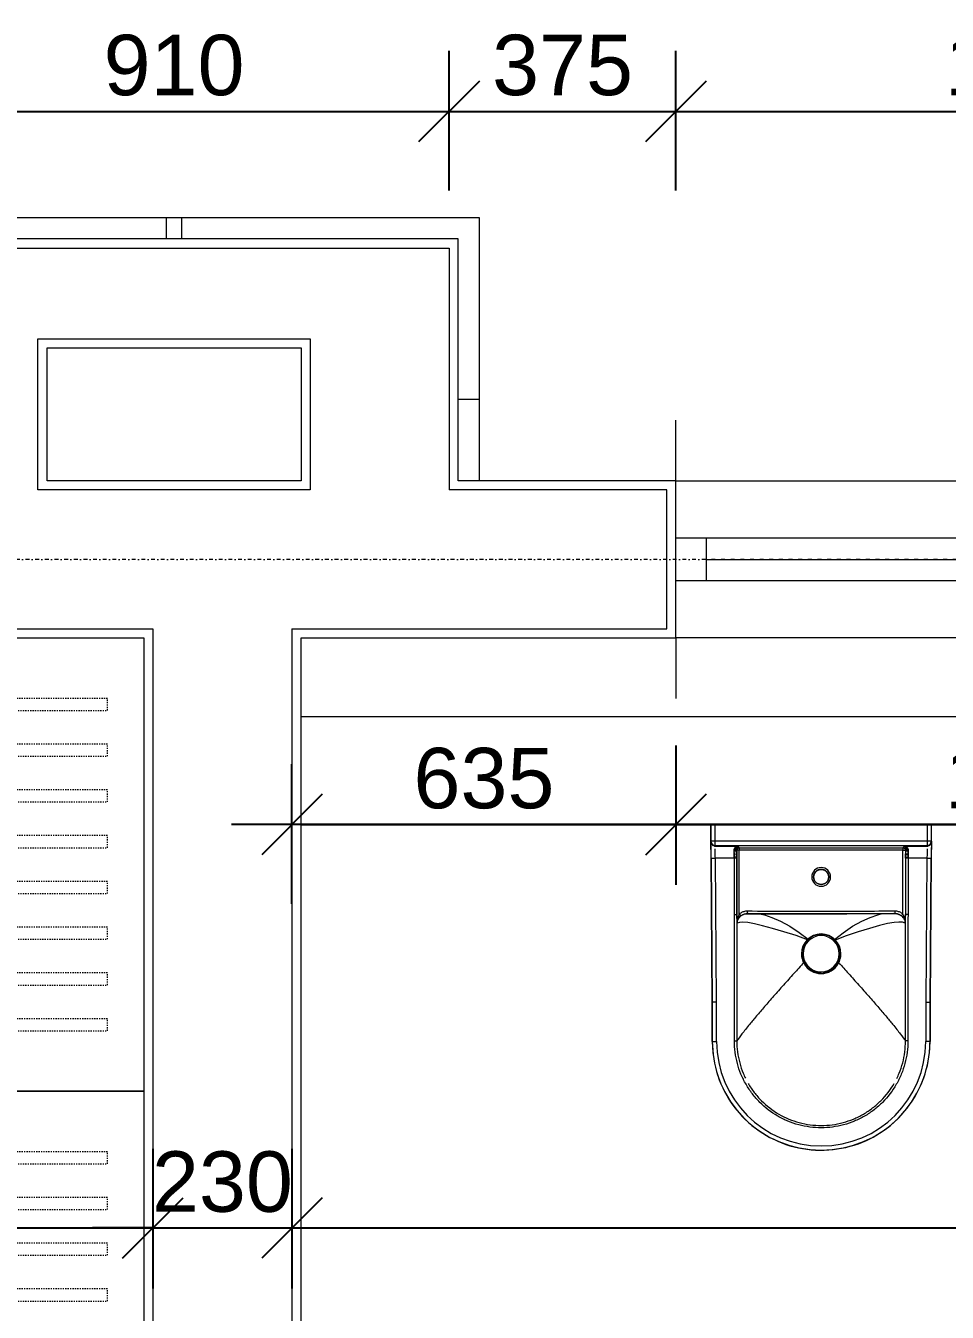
# Model space of a CAD drawing. Header units: millimetres. Extents: x -21051 to 202668, y -15646 to 13691.
# Drawn here: x 60262 to 61786, y 5247 to 7375 of the extents above; entities that cross this region are included whole.
import ezdxf

# ---------------------------------------------------------------- set-up
doc = ezdxf.new("R2010")
doc.units = ezdxf.units.MM
for name, pattern in [('Centre', [14.4, 3, -2.2, 7, -2.2]), ('Dash', [6, 4, -2]), ('Dash dot', [15.875, 6.35, -4.7625, 0, -4.7625]), ('TD_Dash', [4, 2, -2])]:
    doc.linetypes.add(name, pattern=pattern)
for name, color, linetype, lineweight in [('A-ANNO-DIMS', 211, 'Continuous', 9), ('A-DETL-GENF-HDLN', 1, 'TD_Dash', 5), ('A-GLAZ', 151, 'Continuous', 5), ('A-WALL', 113, 'Continuous', 5), ('I-WALL', 2, 'Continuous', 5), ('P-SANR-FIXT', 6, 'Continuous', 5), ('Q-CASE', 31, 'Continuous', 5), ('Q-CASE-HDLN', 31, 'TD_Dash', 5), ('S-GRID', 1, 'Continuous', 9)]:
    doc.layers.add(name, color=color, linetype=linetype, lineweight=lineweight)
doc.layers.get('0').off()
doc.styles.add('Arial_3', font='arial.ttf', dxfattribs={"height": 100})
doc.dimstyles.new('Arial_1_0', dxfattribs={"dimscale": 304.8, "dimtxt": 102.02594, "dimasz": 0.328084, "dimexe": 0.328084, "dimexo": 0.0625, "dimgap": 0.082021, "dimtad": 1, "dimdec": 0, "dimzin": 0, "dimdsep": 46, "dimtxsty": 'Arial_3', "dimblk1": 'OBLIQUE', "dimblk2": 'OBLIQUE', "dimsah": 1, "dimcen": 0.09, "dimdle": 0.328084, "dimazin": 0, "dimtfac": 1, "dimtdec": 4, "dimtix": 1, "dimtmove": 0, "dimatfit": 3, "dimfxl": 0.492126, "dimfxlon": 1, "dimtvp": 1, "dimtolj": 1, "dimtzin": 0, "dimarcsym": 2})

# ---------------------------------------------------------------- blocks, each defined once
blk = doc.blocks.new('Wardrobe_Casework_17200 - Wardrobe_Casework_17200-899808-01_First floor')
at = {"layer": 'A-DETL-GENF-HDLN'}
for p, q in [((-72.8, -60), (-92.8, -60)), ((-92.8, -60), (-92.8, -520)), ((-72.8, -520), (-72.8, -60)), ((2.9, -60), (-17.1, -60)), ((-17.1, -60), (-17.1, -520)), ((2.9, -520), (2.9, -60)), ((78.6, -60), (58.6, -60)), ((58.6, -60), (58.6, -520)), ((78.6, -520), (78.6, -60)), ((154.3, -60), (134.3, -60)), ((134.3, -60), (134.3, -520)), ((154.3, -520), (154.3, -60)), ((230.1, -60), (210.1, -60)), ((210.1, -60), (210.1, -520)), ((230.1, -520), (230.1, -60)), ((305.8, -60), (285.8, -60)), ((285.8, -60), (285.8, -520)), ((305.8, -520), (305.8, -60)), ((381.5, -60), (361.5, -60)), ((361.5, -60), (361.5, -520)), ((381.5, -520), (381.5, -60)), ((457.2, -60), (437.2, -60)), ((437.2, -60), (437.2, -520)), ((457.2, -520), (457.2, -60)), ((677.2, -60), (657.2, -60)), ((657.2, -60), (657.2, -520)), ((677.2, -520), (677.2, -60)), ((752.9, -60), (732.9, -60)), ((732.9, -60), (732.9, -520)), ((752.9, -520), (752.9, -60)), ((828.6, -60), (808.6, -60)), ((808.6, -60), (808.6, -520)), ((828.6, -520), (828.6, -60)), ((904.3, -60), (884.3, -60)), ((884.3, -60), (884.3, -520)), ((904.3, -520), (904.3, -60)), ((980.1, -60), (960.1, -60)), ((960.1, -60), (960.1, -520)), ((980.1, -520), (980.1, -60)), ((1055.8, -60), (1035.8, -60)), ((1035.8, -60), (1035.8, -520)), ((1055.8, -520), (1055.8, -60)), ((1131.5, -60), (1111.5, -60)), ((1111.5, -60), (1111.5, -520)), ((1131.5, -520), (1131.5, -60)), ((1207.2, -60), (1187.2, -60)), ((1187.2, -60), (1187.2, -520)), ((1207.2, -520), (1207.2, -60)), ((517.2, -287.5), (-152.8, -287.5)), ((-152.8, -287.5), (-152.8, -307.5)), ((517.2, -307.5), (517.2, -287.5)), ((1267.2, -287.5), (597.2, -287.5)), ((597.2, -287.5), (597.2, -307.5)), ((1267.2, -307.5), (1267.2, -287.5)), ((-152.8, -307.5), (517.2, -307.5)), ((597.2, -307.5), (1267.2, -307.5)), ((-92.8, -520), (-72.8, -520)), ((-17.1, -520), (2.9, -520)), ((58.6, -520), (78.6, -520)), ((134.3, -520), (154.3, -520)), ((210.1, -520), (230.1, -520)), ((285.8, -520), (305.8, -520)), ((361.5, -520), (381.5, -520)), ((437.2, -520), (457.2, -520)), ((657.2, -520), (677.2, -520)), ((732.9, -520), (752.9, -520)), ((808.6, -520), (828.6, -520)), ((884.3, -520), (904.3, -520)), ((960.1, -520), (980.1, -520)), ((1035.8, -520), (1055.8, -520)), ((1111.5, -520), (1131.5, -520)), ((1187.2, -520), (1207.2, -520))]:
    blk.add_line(p, q, dxfattribs=at)
at = {"layer": 'Q-CASE', "linetype": 'Dash'}
for p, q in [((557.2, 0), (557.2, -600)), ((1307.2, -600), (1307.2, 0)), ((557.2, -600), (557.2, 0)), ((-192.8, -600), (557.2, -600)), ((-192.8, -600), (177.6, -663.9)), ((557.2, -600), (187.7, -663.9)), ((557.2, -600), (1307.2, -600)), ((557.2, -600), (927.6, -663.9)), ((1307.2, -600), (937.7, -663.9))]:
    blk.add_line(p, q, dxfattribs=at)
at = {"layer": 'Q-CASE'}
for p, q in [((557.2, -600), (557.2, 0)), ((1307.2, 0), (1307.2, -600)), ((557.2, 0), (557.2, -600)), ((557.2, -600), (-192.8, -600)), ((1307.2, -600), (557.2, -600))]:
    blk.add_line(p, q, dxfattribs=at)
at = {"layer": 'Q-CASE-HDLN'}
for centre, radius, start, end in [((-267.8, -600), 450, 351.8385, 0), ((557.2, -600), 375, 180, 189.8086), ((482.2, -600), 450, 351.8385, 0), ((1307.2, -600), 375, 180, 189.8086)]:
    blk.add_arc(centre, radius, start, end, dxfattribs=at)
blk = doc.blocks.new('Casement - 2L - 900 toilet-1044828-01_First floor')
at = {"layer": 'A-GLAZ'}
for p, q in [((-273.8, 130), (-273.8, 230)), ((926.2, 130), (926.2, 230)), ((-223.8, 35), (-273.8, 35)), ((876.2, 35), (-223.8, 35)), ((-223.8, -35), (-223.8, 35)), ((876.2, -35), (876.2, 35)), ((926.2, 35), (876.2, 35)), ((-223.8, 0), (-223.8, 15)), ((313.2, 0), (-223.8, 0)), ((876.2, 0), (339.2, 0)), ((-273.8, -35), (-223.8, -35)), ((-223.8, -35), (876.2, -35)), ((876.2, -35), (926.2, -35)), ((-273.8, -130), (-273.8, -210)), ((926.2, -130), (926.2, -230))]:
    blk.add_line(p, q, dxfattribs=at)
at = {"layer": 'A-GLAZ', "linetype": 'Centre'}
for p, q in [((313.2, 35), (313.2, -35)), ((339.2, 35), (339.2, -35))]:
    blk.add_line(p, q, dxfattribs=at)
blk = doc.blocks.new('PLU1_1_WC_Bidet_Duravit Starck 3__0001 - 2_dwg_223015-1180602-01_First floor')
at = {"layer": 'P-SANR-FIXT'}
for p, q in [((147.4, 26.8), (82.4, 26.8)), ((82.4, 26.8), (147.4, 26.8)), ((82.4, 26.8), (82.4, 19.8)), ((385.5, 28.8), (147.4, 26.8)), ((147.4, 26.8), (385.5, 28.8)), ((147.4, 19.8), (385.6, 21.8)), ((385.5, 28.8), (413.6, 29.1)), ((385.5, 28.8), (385.6, 24.2)), ((385.6, 24.2), (385.6, 23)), ((385.6, 23), (385.6, 21.8)), ((406.7, 22.1), (405.5, 22.1)), ((406.7, 22.1), (413.6, 22.1)), ((406.7, 22.1), (406.7, -328.4)), ((413.6, 29.1), (412.4, 29.1)), ((412.4, 29.1), (413.6, 29.1)), ((439.9, 29.3), (413.6, 29.1)), ((413.6, 29.1), (439.9, 29.3)), ((413.6, 22.1), (413.6, 29.1)), ((413.6, 22.1), (439.9, 22.3)), ((413.6, -328.4), (413.6, 22.1)), ((82.4, 19.8), (147.4, 19.8)), ((292.4, -13.6), (385.6, -13.6)), ((293.1, -13.9), (292.4, -13.9)), ((398.8, -13.9), (293.1, -13.9)), ((386.4, -11.1), (389, -11.1)), ((390.4, -11.1), (392.9, -11.1)), ((402.8, -17.8), (398.8, -17.8)), ((402.4, -17.8), (402.4, -10.7)), ((402.4, -11.1), (402.4, -17.8)), ((293.8, -30.6), (294.6, -33)), ((293.2, -139.5), (293.2, -112.3)), ((293.2, -166.7), (293.2, -139.5)), ((293.2, -194), (293.2, -166.7)), ((294.7, -273.4), (293.8, -275.6)), ((398.8, -292.5), (292.4, -292.5)), ((385.6, -292.8), (292.4, -292.8)), ((387.9, -295), (386.4, -295)), ((393.3, -295), (390.4, -295)), ((402.8, -288.5), (398.8, -288.5)), ((398.8, -288.5), (398.8, -292.5)), ((402.4, -288.5), (402.4, -295.8)), ((402.4, -288.5), (402.4, -295)), ((82.4, -333.2), (82.4, -326.2)), ((147.4, -326.2), (82.4, -326.2)), ((82.4, -333.2), (147.4, -333.2)), ((147.4, -333.2), (82.4, -333.2)), ((385.6, -328.2), (147.4, -326.2)), ((147.4, -333.2), (385.5, -335.2)), ((385.5, -335.2), (147.4, -333.2)), ((385.6, -330.6), (385.5, -335.2)), ((413.6, -335.4), (385.5, -335.2)), ((385.6, -328.2), (385.6, -329.4)), ((385.6, -329.4), (385.6, -330.6)), ((406.7, -328.4), (405.5, -328.4)), ((413.6, -328.4), (406.7, -328.4)), ((412.4, -335.4), (413.6, -335.4)), ((413.6, -335.4), (412.4, -335.4)), ((439.9, -328.7), (413.6, -328.4)), ((413.6, -335.4), (413.6, -328.4)), ((413.6, -335.4), (439.9, -335.7)), ((413.6, -335.4), (439.9, -335.7))]:
    blk.add_line(p, q, dxfattribs=at)
at = {"layer": 'P-SANR-FIXT', "flags": 128}
for points in [[(82.4, 26.8), (75.2, 26.7), (68, 26.2), (60.8, 25.5), (53.7, 24.5), (46.6, 23.2), (39.6, 21.7), (32.6, 19.8), (25.8, 17.7), (19, 15.3), (12.3, 12.6), (5.7, 9.7), (-0.7, 6.5), (-7.1, 3), (-13.2, -0.7), (-19.3, -4.6), (-25.1, -8.8), (-30.8, -13.2), (-36.3, -17.9), (-41.6, -22.7), (-46.7, -27.8), (-51.7, -33), (-56.4, -38.5), (-60.8, -44.1), (-65.1, -50), (-69.1, -55.9), (-72.9, -62.1), (-76.4, -68.3), (-79.6, -74.8), (-82.6, -81.3), (-85.4, -88), (-87.9, -94.7), (-90.1, -101.6), (-92, -108.5), (-93.6, -115.5), (-95, -122.6), (-96.1, -129.7), (-96.9, -136.9), (-97.4, -144), (-97.6, -151.2), (-97.5, -158.4), (-97.2, -165.6), (-96.6, -172.8), (-95.6, -179.9), (-94.4, -187), (-92.9, -194.1), (-91.1, -201.1), (-89.1, -208), (-86.8, -214.8), (-84.2, -221.5), (-81.3, -228.1), (-78.2, -234.6), (-74.8, -240.9), (-71.2, -247.1), (-67.3, -253.2), (-63.2, -259.1), (-58.8, -264.9), (-54.2, -270.4), (-49.4, -275.8), (-44.4, -281), (-39.2, -285.9), (-33.8, -290.7), (-28.2, -295.2), (-22.4, -299.5), (-16.5, -303.6), (-10.4, -307.4), (-4.2, -311), (2.2, -314.3), (8.7, -317.4), (15.3, -320.2), (22.1, -322.8), (28.9, -325.1), (35.8, -327.1), (42.8, -328.8), (49.9, -330.2), (57, -331.4), (64.1, -332.3), (71.3, -332.8), (78.5, -333.1), (82.4, -333.2)], [(385.6, -9.6), (385.6, 6.1), (385.6, 21.8)], [(405.5, 22.1), (405.5, 3.3), (405.5, -15.5)], [(250.6, -130.6), (257.5, -112.1), (263.9, -91.7), (269.3, -72.9), (273.8, -56.4), (277.1, -42.7), (279, -31.9), (279.7, -23.8), (279.2, -18), (277.8, -14.1)], [(292.4, -9.6), (301.7, -9.6), (311, -9.6), (320.3, -9.6), (329.7, -9.6), (339, -9.6), (348.3, -9.6), (357.6, -9.6), (366.9, -9.6), (376.3, -9.6), (385.6, -9.6)], [(293.1, -17.8), (293.3, -17.8), (293.5, -17.8)], [(293.5, -17.8), (304, -17.8), (314.5, -17.8), (325.1, -17.8), (335.6, -17.8), (346.1, -17.8), (356.7, -17.8), (367.2, -17.8), (377.7, -17.8), (388.3, -17.8), (398.8, -17.8)], [(396.6, -11.1), (398.4, -11.1), (402.4, -11.1)], [(398.8, -17.8), (398.8, -16.4), (398.8, -15.2), (398.8, -14.3), (398.8, -13.9)], [(398.8, -288.5), (398.8, -220.8), (398.8, -153.2), (398.8, -85.5), (398.8, -17.8)], [(402.8, -17.8), (402.8, -85.5), (402.8, -153.2), (402.8, -220.8), (402.8, -288.5)], [(291.9, -23.2), (293.3, -26.9), (293.7, -30.6)], [(293.7, -30.6), (293.2, -195.5), (293.8, -275.6)], [(293.2, -112.3), (293.3, -85.1), (293.5, -57.9), (293.8, -30.6)], [(293.7, -51.3), (291.6, -59.4), (287.4, -71.8), (281.4, -86.1), (273.2, -101.4), (262.3, -117), (251.4, -131.5)], [(342, -153.2), (342, -152.7), (342, -152.2), (342.1, -151.7), (342.1, -151.2), (342.2, -150.7), (342.3, -150.2), (342.5, -149.7), (342.6, -149.3), (342.8, -148.8), (343, -148.3), (343.2, -147.9), (343.4, -147.4), (343.6, -147), (343.9, -146.5), (344.2, -146.1), (344.4, -145.7), (344.8, -145.3), (345.1, -144.9), (345.4, -144.6), (345.8, -144.2), (346.1, -143.9), (346.5, -143.6), (346.9, -143.2), (347.3, -142.9), (347.7, -142.7), (348.1, -142.4), (348.6, -142.2), (349, -141.9), (349.5, -141.7), (349.9, -141.5), (350.4, -141.4), (350.9, -141.2), (351.4, -141.1), (351.9, -141), (352.4, -140.9), (352.8, -140.8), (353.3, -140.7), (353.8, -140.7), (354.3, -140.7), (354.8, -140.7), (355.3, -140.7), (355.8, -140.8), (356.3, -140.8), (356.8, -140.9), (357.3, -141), (357.8, -141.1), (358.3, -141.3), (358.8, -141.4), (359.2, -141.6), (359.7, -141.8), (360.1, -142), (360.6, -142.3), (361, -142.5), (361.4, -142.8), (361.8, -143.1), (362.2, -143.4), (362.6, -143.7), (363, -144), (363.3, -144.4), (363.7, -144.7), (364, -145.1), (364.3, -145.5), (364.6, -145.9), (364.9, -146.3), (365.2, -146.7), (365.4, -147.2), (365.7, -147.6), (365.9, -148.1), (366.1, -148.5), (366.3, -149), (366.4, -149.5), (366.5, -150), (366.7, -150.4), (366.8, -150.9), (366.8, -151.4), (366.9, -151.9), (367, -152.4), (367, -152.9), (367, -153.2)], [(367, -153.2), (367, -153.7), (366.9, -154.2), (366.9, -154.7), (366.8, -155.2), (366.7, -155.7), (366.6, -156.2), (366.5, -156.6), (366.3, -157.1), (366.2, -157.6), (366, -158.1), (365.8, -158.5), (365.6, -159), (365.3, -159.4), (365.1, -159.8), (364.8, -160.2), (364.5, -160.7), (364.2, -161), (363.9, -161.4), (363.5, -161.8), (363.2, -162.2), (362.8, -162.5), (362.4, -162.8), (362, -163.1), (361.6, -163.4), (361.2, -163.7), (360.8, -164), (360.4, -164.2), (359.9, -164.4), (359.5, -164.6), (359, -164.8), (358.5, -165), (358.1, -165.2), (357.6, -165.3), (357.1, -165.4), (356.6, -165.5), (356.1, -165.6), (355.6, -165.6), (355.1, -165.7), (354.6, -165.7), (354.1, -165.7), (353.6, -165.7), (353.1, -165.6), (352.6, -165.5), (352.1, -165.5), (351.6, -165.4), (351.2, -165.2), (350.7, -165.1), (350.2, -164.9), (349.7, -164.8), (349.3, -164.6), (348.8, -164.3), (348.4, -164.1), (347.9, -163.8), (347.5, -163.6), (347.1, -163.3), (346.7, -163), (346.3, -162.7), (346, -162.3), (345.6, -162), (345.3, -161.6), (344.9, -161.3), (344.6, -160.9), (344.3, -160.5), (344, -160.1), (343.8, -159.6), (343.5, -159.2), (343.3, -158.8), (343.1, -158.3), (342.9, -157.8), (342.7, -157.4), (342.5, -156.9), (342.4, -156.4), (342.3, -155.9), (342.2, -155.4), (342.1, -155), (342, -154.5), (342, -154), (342, -153.5), (342, -153.2)], [(278, -291.9), (279.4, -287.8), (279.9, -281.9), (279.2, -273.7), (277.2, -262.9), (273.9, -249.4), (269.3, -233.1), (263.7, -214.5), (257.1, -194.5), (250.1, -176.4)], [(250.9, -175.5), (261.9, -189.8), (273.1, -205.2), (281.4, -220.4), (287.6, -234.5), (291.9, -246.8), (293.8, -254.2)], [(293.8, -275.6), (293.6, -248.4), (293.4, -221.2), (293.2, -194)], [(291.9, -283.2), (293.4, -279.5), (293.8, -275.6)], [(277.8, -292.2), (277.9, -292), (278, -291.9)], [(385.6, -296.8), (376.3, -296.8), (366.9, -296.8), (357.6, -296.8), (348.3, -296.8), (339, -296.8), (329.7, -296.8), (320.3, -296.8), (311, -296.8), (301.7, -296.8), (292.4, -296.8)], [(293.1, -288.5), (303.7, -288.5), (314.3, -288.5), (324.8, -288.5), (335.4, -288.5), (346, -288.5), (356.5, -288.5), (367.1, -288.5), (377.7, -288.5), (388.2, -288.5), (398.8, -288.5)], [(385.6, -328.2), (385.6, -312.5), (385.6, -296.8)], [(402.4, -295), (398.4, -295), (396.7, -295)], [(399.6, -293.3), (399.3, -293), (399.1, -292.8), (398.8, -292.5)], [(405.5, -291), (405.5, -309.7), (405.5, -328.4)]]:
    blk.add_lwpolyline(points, dxfattribs=at)
at = {"layer": 'P-SANR-FIXT'}
for centre, radius, start, end in [((82.4, -153.2), 180, 90, 270), ((82.4, -153.2), 173, 90, 270), ((354.5, -153.2), 15.5, 360, 180), ((354.5, -153.2), 12.5, 360, 180), ((354.5, -153.2), 15.5, 180, 360), ((354.5, -153.2), 12.5, 180, 360)]:
    blk.add_arc(centre, radius, start, end, dxfattribs=at)
for centre, major_axis, start_param, end_param in [((412.4, 22.1), (-0.06, 7), 1.21518, 1.562374), ((412.4, 22.1), (-0.06, 7), 0, 1.041583), ((413.6, 22.1), (-0.06, 7), 0, 1.562374), ((412.4, -328.4), (0.06, 7), 1.579219, 1.926413), ((412.4, -328.4), (0.06, 7), 2.10001, 3.141593), ((413.6, -328.4), (0.06, 7), 1.579219, 3.141593)]:
    blk.add_ellipse(centre, major_axis=major_axis, ratio=0.993883, start_param=start_param, end_param=end_param, dxfattribs=at)
for points, knots in [([(147.4, 19.8), (147.4, 20.2), (147.4, 21), (147.4, 22.2), (147.4, 23.3), (147.4, 24.7), (147.4, 26.3), (147.4, 26.8), (147.4, 26.8)], [0, 0, 0, 0, 0.111111, 0.222222, 0.333333, 0.444444, 0.666667, 1, 1, 1, 1]), ([(385.5, 28.8), (389.2, 28.9), (396.5, 28.9), (405, 29), (410.4, 29), (412, 29.1), (412.4, 29.1)], [-1, -1, -1, -1, -0.722222, -0.444444, -0.222222, 0, 0, 0, 0]), ([(83.2, -296.6), (76.9, -296.6), (64.4, -295.8), (45.9, -292.1), (28, -286.1), (5.6, -275.1), (-14.6, -259.6), (-31.1, -240.9), (-41.6, -225.2), (-50, -208.2), (-56, -190.5), (-59.7, -172), (-60.9, -153.2), (-59.7, -134.5), (-56, -115.9), (-49.9, -98), (-38.8, -75.6), (-23.4, -55.5), (-4.6, -39.1), (11.2, -28.6), (28.1, -20.2), (51.8, -12.2), (70.7, -9.8), (83.2, -9.8)], [-1, -1, -1, -1, -0.958333, -0.916667, -0.875, -0.833333, -0.75, -0.708333, -0.666667, -0.625, -0.583333, -0.541667, -0.5, -0.458333, -0.416667, -0.375, -0.333333, -0.25, -0.208333, -0.166667, -0.125, -0.083333, 0, 0, 0, 0]), ([(83.2, -13.7), (71.1, -13.7), (52.6, -16.1), (32.5, -22.9), (24.1, -26.6), (21.4, -28)], [-1, -1, -1, -1, -0.9166667, -0.875, -0.8541707, -0.8541707, -0.8541707, -0.8541707]), ([(83.2, -9.8), (121.9, -9.9), (191.7, -9.9), (261.4, -9.7), (292.4, -9.6)], [-1, -1, -1, -1, -0.444444, 0, 0, 0, 0]), ([(212.9, -124.6), (206.8, -119), (194.2, -107.6), (175.5, -90.8), (157, -74.4), (139.7, -59.3), (124.2, -46), (108.4, -32.9), (94.1, -21.5), (86.4, -15.9), (83.2, -13.7)], [0.0087847, 0.0087847, 0.0087847, 0.0087847, 0.1111111, 0.2222222, 0.3333333, 0.4444444, 0.5555556, 0.6666667, 0.8333333, 1, 1, 1, 1]), ([(222.6, -13.7), (207.2, -13.8), (160.7, -13.8), (114.2, -13.8), (83.2, -13.7)], [-0.6666667, -0.6666667, -0.6666667, -0.6666667, -0.4444444, 0, 0, 0, 0]), ([(277.8, -14.1), (277.9, -14.1), (278.2, -14.1), (278.8, -14.2), (279.4, -14.3), (280.2, -14.4), (281.1, -14.7), (282.3, -15), (283.6, -15.6), (285, -16.3), (286.8, -17.4), (288.5, -18.7), (289.7, -20), (290, -20.4)], [0, 0, 0, 0, 0.027778, 0.055556, 0.111111, 0.166667, 0.222222, 0.333333, 0.444444, 0.555556, 0.666667, 0.888889, 1, 1, 1, 1]), ([(293.1, -17.8), (292.6, -17.6), (291.7, -17.1), (289.7, -16.2), (287.3, -15.4), (284.5, -14.7), (282.3, -14.4), (280.7, -14.2), (280, -14.1), (279.6, -14.1)], [0, 0, 0, 0, 0.111111, 0.222222, 0.444444, 0.666667, 0.833333, 0.916667, 1, 1, 1, 1]), ([(290, -20.4), (290.3, -20.7), (290.8, -21.4), (291.4, -22.3), (291.8, -23), (291.9, -23.2)], [0, 0, 0, 0, 0.1111111, 0.2222222, 0.3066639, 0.3066639, 0.3066639, 0.3066639]), ([(297.7, -30.7), (297.8, -28.8), (297.3, -25.1), (295.3, -20.8), (293.7, -18.6), (293.1, -17.8)], [0, 0, 0, 0, 0.4, 0.8, 1, 1, 1, 1]), ([(385.5, -9.6), (387.5, -9.6), (390.5, -9.5), (394.3, -9.3), (396.2, -9.2), (397.1, -9.1)], [0, 0, 0, 0, 0.5, 0.75, 1, 1, 1, 1]), ([(395, -9.3), (393.8, -9.4), (390.7, -9.5), (387.4, -9.6), (385.6, -9.6)], [0.1196595, 0.1196595, 0.1196595, 0.1196595, 0.5, 1, 1, 1, 1]), ([(397.1, -9.1), (397.8, -9.1), (398.7, -9.2), (399.9, -9.4), (400.7, -9.6), (401.4, -9.9), (402, -10.3), (402.5, -10.6), (402.9, -10.9), (403.1, -11.1), (403.4, -11.4), (403.7, -11.7), (404, -12.1), (404.4, -12.6), (404.7, -13.2), (405, -13.7), (405.3, -14.5), (405.4, -15.1), (405.5, -15.5)], [0, 0, 0, 0, 0.125, 0.1875, 0.25, 0.3125, 0.375, 0.4375, 0.46875, 0.5, 0.53125, 0.5625, 0.625, 0.6875, 0.75, 0.8125, 0.875, 1, 1, 1, 1]), ([(12.9, -32.5), (7.7, -35.5), (-2.4, -42.3), (-20.5, -58.1), (-35.6, -77.7), (-46.4, -99.5), (-52.3, -116.9), (-55.9, -135), (-57.1, -153.2), (-55.9, -171.5), (-52.3, -189.5), (-46.4, -206.7), (-38.3, -223.2), (-28, -238.5), (-12.1, -256.7), (2.5, -267.8), (12.9, -273.9)], [-0.8322677, -0.8322677, -0.8322677, -0.8322677, -0.7916667, -0.75, -0.6666667, -0.625, -0.5833333, -0.5416667, -0.5, -0.4583333, -0.4166667, -0.375, -0.3333333, -0.2916667, -0.25, -0.1676946, -0.1676946, -0.1676946, -0.1676946]), ([(291.9, -23.2), (292, -23.3), (292.2, -23.8), (292.6, -24.6), (293, -25.8), (293.5, -27.4), (293.7, -29), (293.8, -30.2), (293.8, -30.6)], [0.3068314, 0.3068314, 0.3068314, 0.3068314, 0.3333333, 0.4444444, 0.5555556, 0.6666667, 0.8888889, 1, 1, 1, 1]), ([(297.8, -275.6), (297.5, -239.3), (296.9, -157.7), (297.3, -76), (297.7, -30.7)], [0, 0, 0, 0, 0.444444, 1, 1, 1, 1]), ([(212.1, -182.6), (206.3, -187.9), (194, -199), (175.5, -215.6), (157, -232), (139.7, -247.1), (124.2, -260.4), (108.4, -273.5), (94.1, -284.8), (86.4, -290.4), (83.2, -292.6)], [0.013519, 0.013519, 0.013519, 0.013519, 0.1111111, 0.2222222, 0.3333333, 0.4444444, 0.5555556, 0.6666667, 0.8333333, 1, 1, 1, 1]), ([(293.8, -275.6), (293.8, -277.3), (293.4, -279.8), (292.3, -282.5), (291.5, -283.9), (290.9, -284.9), (290.3, -285.6), (290.1, -285.9)], [0, 0, 0, 0, 0.444444, 0.666667, 0.777778, 0.888889, 1, 1, 1, 1]), ([(293.1, -288.5), (294.3, -287.1), (296.3, -283.9), (297.6, -279.3), (297.8, -276.5), (297.8, -275.6)], [0, 0, 0, 0, 0.4, 0.8, 1, 1, 1, 1]), ([(21.3, -278.4), (24.1, -279.7), (32.4, -283.5), (46.9, -288.4), (64.9, -291.9), (77.1, -292.6), (83.2, -292.6)], [-0.1458393, -0.1458393, -0.1458393, -0.1458393, -0.125, -0.0833333, -0.0416667, 0, 0, 0, 0]), ([(83.2, -292.6), (121.9, -292.6), (191.7, -292.6), (261.4, -292.7), (292.4, -292.8)], [-1, -1, -1, -1, -0.444444, 0, 0, 0, 0]), ([(292.4, -296.8), (253.6, -296.6), (183.9, -296.5), (114.2, -296.5), (83.2, -296.6)], [-1, -1, -1, -1, -0.444444, 0, 0, 0, 0]), ([(290.1, -285.9), (289.3, -286.8), (287.7, -288.4), (285, -290.1), (282.8, -291.2), (281.1, -291.7), (280.2, -291.9), (279.4, -292.1), (278.8, -292.1), (278.2, -292.2), (277.9, -292.2), (277.8, -292.2)], [0, 0, 0, 0, 0.222222, 0.444444, 0.666667, 0.777778, 0.833333, 0.888889, 0.944444, 0.972222, 1, 1, 1, 1]), ([(279.6, -292.3), (280.1, -292.2), (281.1, -292.1), (283.2, -291.9), (285.7, -291.4), (288.5, -290.6), (291, -289.6), (292.4, -288.9), (293.1, -288.5)], [0, 0, 0, 0, 0.111111, 0.222222, 0.444444, 0.666667, 0.833333, 1, 1, 1, 1]), ([(292.4, -296.8), (292.4, -296.6), (292.4, -296.1), (292.4, -295.5), (292.4, -294.9), (292.4, -294.2), (292.4, -293.3), (292.4, -292.9), (292.4, -292.8)], [0, 0, 0, 0, 0.111111, 0.222222, 0.333333, 0.444444, 0.666667, 1, 1, 1, 1]), ([(397.1, -297.3), (396.2, -297.2), (394.3, -297), (390.5, -296.8), (387.5, -296.8), (385.5, -296.8)], [0, 0, 0, 0, 0.25, 0.5, 1, 1, 1, 1]), ([(405.5, -291), (405.4, -291.4), (405.3, -291.9), (405, -292.7), (404.7, -293.2), (404.4, -293.8), (404, -294.3), (403.7, -294.7), (403.4, -295.1), (403.2, -295.3), (402.9, -295.5), (402.5, -295.8), (402, -296.1), (401.4, -296.5), (400.7, -296.8), (399.9, -297), (398.8, -297.2), (397.8, -297.3), (397.1, -297.3)], [0, 0, 0, 0, 0.125, 0.1875, 0.25, 0.3125, 0.375, 0.4375, 0.46875, 0.5, 0.53125, 0.5625, 0.625, 0.6875, 0.75, 0.8125, 0.875, 1, 1, 1, 1]), ([(402.8, -288.5), (402.8, -288.7), (402.7, -289.1), (402.5, -289.9), (402, -290.8), (401.2, -291.7), (400, -292.3), (399.2, -292.5), (398.8, -292.5)], [0, 0, 0, 0, 0.1, 0.2, 0.4, 0.6, 0.8, 1, 1, 1, 1]), ([(404.9, -291.8), (404.7, -291.9), (404.4, -292.1), (403.7, -292.6), (402.7, -293.1), (401.3, -293.4), (400.2, -293.4), (399.6, -293.3)], [0.2222222, 0.2222222, 0.2222222, 0.2222222, 0.3333333, 0.4444444, 0.6666667, 0.8333333, 1, 1, 1, 1]), ([(147.4, -326.2), (147.4, -326.6), (147.4, -327.4), (147.4, -328.6), (147.4, -329.7), (147.4, -331), (147.4, -332.6), (147.4, -333.2), (147.4, -333.2)], [0, 0, 0, 0, 0.111111, 0.222222, 0.333333, 0.444444, 0.666667, 1, 1, 1, 1]), ([(412.4, -335.4), (412, -335.4), (409.7, -335.4), (402.8, -335.4), (394.3, -335.3), (388.4, -335.2), (385.5, -335.2)], [-1, -1, -1, -1, -0.722222, -0.444444, -0.222222, 0, 0, 0, 0]), ([(401, -328.4), (400.1, -328.4), (397.9, -328.3), (392.7, -328.3), (388.4, -328.2), (385.6, -328.2)], [0.4, 0.4, 0.4, 0.4, 0.55, 0.7, 1, 1, 1, 1])]:
    blk.add_open_spline(points, degree=3, knots=knots, dxfattribs=at)
for points in [[(385.6, 21.8), (387.4, 21.9), (391.2, 21.9), (396.7, 22), (399.7, 22), (401, 22)], [(404.1, 22), (404.8, 22.1), (405.3, 22.1), (405.5, 22.1)], [(83.2, -9.8), (83.2, -10.1), (83.2, -10.6), (83.2, -11.4), (83.2, -12.1), (83.2, -12.7), (83.2, -13.2), (83.2, -13.4), (83.2, -13.5)], [(292.4, -13.6), (269.1, -13.6), (245.9, -13.7), (222.6, -13.7)], [(277.8, -14.1), (278.1, -14.1), (278.6, -14.1), (279.3, -14.1), (279.6, -14.1)], [(279.6, -14.1), (281.7, -14.1), (286, -14), (290.3, -13.9), (292.4, -13.9)], [(293.1, -17.8), (292.9, -18), (292.6, -18.3), (292.1, -18.7), (291.6, -19.1), (291.2, -19.5), (290.8, -19.8), (290.5, -20.1), (290.2, -20.3), (290.1, -20.4), (290.1, -20.4), (290, -20.4)], [(292.4, -13.9), (292.4, -13.8), (292.3, -13.7), (292.4, -13.6), (292.4, -13.6)], [(292.4, -9.6), (292.4, -9.8), (292.4, -10.2), (292.4, -10.9), (292.4, -11.5), (292.4, -12), (292.4, -12.5), (292.4, -12.9), (292.4, -13.2), (292.4, -13.4), (292.4, -13.5), (292.4, -13.6)], [(385.6, -13.6), (385.6, -13.5), (385.6, -13.4), (385.6, -13.1), (385.6, -12.6), (385.6, -11.9), (385.6, -11.2), (385.6, -10.4), (385.6, -9.9), (385.6, -9.6)], [(385.6, -13.6), (387.8, -13.6), (392.3, -13.5), (396.4, -13.3), (398.3, -13.2)], [(397.3, -9.1), (397.1, -9.1), (396.9, -9.2), (396.7, -9.2)], [(405.5, -15.5), (405.3, -14.7), (404.8, -13.2), (403.1, -11.1), (400.7, -9.4), (398.5, -9), (397.3, -9.1)], [(397.3, -9.1), (397.3, -9.6), (397.4, -10.6), (398, -11.9), (398.7, -12.8), (399.3, -13.1), (399.6, -13.1)], [(399.6, -13.1), (399.3, -13.1), (398.7, -12.8), (398, -11.9), (397.4, -10.6), (397.3, -9.6), (397.3, -9.1)], [(399.6, -13.1), (399.4, -13.1), (398.9, -13.2), (398.5, -13.2), (398.3, -13.2)], [(399.6, -13.1), (399.5, -13.2), (399.4, -13.2), (399.3, -13.4), (399.1, -13.5), (399, -13.7), (398.8, -13.8), (398.8, -13.9)], [(398.8, -13.9), (399, -13.9), (399.4, -13.9), (400, -14.1), (400.6, -14.3), (401.1, -14.6), (401.6, -15), (402, -15.5), (402.3, -16.1), (402.6, -16.6), (402.7, -17.2), (402.8, -17.6), (402.8, -17.8)], [(399.6, -13.1), (400.4, -13), (401.9, -13.1), (403.6, -13.7), (404.4, -14.3), (404.7, -14.6)], [(405.5, -15.5), (405.4, -15.6), (405.2, -15.7), (404.9, -16), (404.7, -16.2), (404.4, -16.4), (404.1, -16.6), (403.8, -16.9), (403.6, -17.1), (403.3, -17.3), (403, -17.6), (402.9, -17.8), (402.8, -17.8)], [(293.8, -30.6), (293.7, -30.6), (293.7, -30.6), (293.7, -30.6)], [(293.7, -30.6), (293.7, -30.6), (293.7, -30.6), (293.8, -30.6)], [(295.1, -30.6), (294.9, -30.6), (294.5, -30.6), (294.1, -30.6), (294, -30.6), (293.9, -30.6)], [(297.7, -30.7), (297.5, -30.7), (297, -30.7), (296.3, -30.7), (295.9, -30.7), (295.6, -30.7)], [(293.8, -275.6), (293.8, -275.6), (293.8, -275.6), (293.8, -275.6)], [(293.8, -275.6), (293.8, -275.6), (293.8, -275.6), (293.8, -275.6)], [(294, -275.6), (294, -275.6), (294.2, -275.6), (294.6, -275.6), (295.1, -275.6), (295.5, -275.6), (295.7, -275.6)], [(296.4, -275.6), (296.6, -275.6), (297.1, -275.6), (297.6, -275.6), (297.8, -275.6)], [(83.2, -296.6), (83.2, -296.3), (83.2, -295.8), (83.2, -295), (83.2, -294.3), (83.2, -293.7), (83.2, -293.2), (83.2, -292.9), (83.2, -292.8)], [(279.6, -292.3), (279.2, -292.3), (278.6, -292.2), (278, -292.2), (277.8, -292.2)], [(292.4, -292.5), (290.2, -292.4), (286, -292.3), (281.7, -292.3), (279.6, -292.3)], [(290.1, -285.9), (290.1, -285.9), (290.1, -285.9), (290.3, -286.1), (290.5, -286.3), (290.8, -286.5), (291.2, -286.8), (291.6, -287.2), (292.1, -287.6), (292.6, -288), (292.9, -288.3), (293.1, -288.5)], [(292.4, -292.8), (292.4, -292.7), (292.3, -292.6), (292.4, -292.5), (292.4, -292.5)], [(385.6, -296.8), (385.6, -296.5), (385.6, -295.9), (385.6, -295.1), (385.6, -294.4), (385.6, -293.8), (385.6, -293.3), (385.6, -293), (385.6, -292.8), (385.6, -292.8)], [(385.6, -292.8), (387.8, -292.8), (392.2, -292.9), (396.3, -293.1), (398.2, -293.2)], [(385.6, -296.8), (387.4, -296.8), (391.1, -296.8), (394.6, -297), (396.1, -297.2)], [(396.7, -297.2), (396.9, -297.2), (397.1, -297.2), (397.3, -297.3)], [(397.3, -297.3), (398.5, -297.4), (400.7, -297), (403.1, -295.4), (404.8, -293.3), (405.3, -291.7), (405.5, -291)], [(397.3, -297.3), (397.3, -296.8), (397.5, -295.8), (398, -294.5), (398.7, -293.6), (399.3, -293.3), (399.6, -293.3)], [(399.6, -293.3), (399.3, -293.3), (398.7, -293.6), (398, -294.5), (397.5, -295.8), (397.3, -296.8), (397.3, -297.3)], [(399.6, -293.3), (399.4, -293.3), (398.9, -293.2), (398.5, -293.2), (398.2, -293.2)], [(402.8, -288.5), (402.9, -288.6), (403, -288.8), (403.3, -289), (403.6, -289.3), (403.8, -289.5), (404.1, -289.8), (404.4, -290), (404.7, -290.3), (404.9, -290.5), (405.2, -290.7), (405.4, -290.9), (405.5, -291)], [(405.5, -328.4), (405.3, -328.4), (404.8, -328.4), (404.1, -328.4)]]:
    blk.add_open_spline(points, degree=3, dxfattribs=at)
blk = doc.blocks.new('PLU1_1_WC_Bidet_Duravit Starck 3__0001 - 2_dwg_Kelch-1180603-01_First floor')
at = {"layer": 'P-SANR-FIXT'}
for radius, start, end in [(32.7, 0, 180), (31.9, 0, 180), (32.7, 180, 0), (31.9, 180, 360)]:
    blk.add_arc((0, 0), radius, start, end, dxfattribs=at)
blk = doc.blocks.new('PLU1_1_WC_Bidet_Duravit Starck 3__0001 - 2_dwg_Stopfen-1180604-01_First floor')
at = {"layer": 'P-SANR-FIXT'}
for start, end in [(90, 180), (0, 90), (270, 0), (180, 270)]:
    blk.add_arc((0, 0), 30, start, end, dxfattribs=at)
blk = doc.blocks.new('PLU1_1_WC_Bidet_Duravit Starck 3__0001 - 2_dwg-1180601-01_First floor')
at = {"rotation": 89.99999999999999}
blk.add_blockref('PLU1_1_WC_Bidet_Duravit Starck 3__0001 - 2_dwg_223015-1180602-01_First floor', (-153.2, -227.4), dxfattribs=at)
for name in ['PLU1_1_WC_Bidet_Duravit Starck 3__0001 - 2_dwg_Kelch-1180603-01_First floor', 'PLU1_1_WC_Bidet_Duravit Starck 3__0001 - 2_dwg_Stopfen-1180604-01_First floor']:
    blk.add_blockref(name, (0, 0))
blk = doc.blocks.new('PLU1_1_WC_Bidet_Duravit Starck 3__0001 - _-1180609-01_First floor')
at = {"rotation": 180}
blk.add_blockref('PLU1_1_WC_Bidet_Duravit Starck 3__0001 - 2_dwg-1180601-01_First floor', (0, 229.2), dxfattribs=at)
blk = doc.blocks.new('brick facing edge - brick facing edge-1233025-01_First floor')
at = {"layer": 'A-WALL'}
for p, q in [((6659.3, 3584.2), (6643.1, 4076.5)), ((6624.3, 3583.1), (6659.3, 3584.2)), ((6660.1, 3559.2), (6659.3, 3584.2)), ((6660.1, 3559.2), (6625.1, 3558.1)), ((6676.3, 3067), (6660.1, 3559.2)), ((6375.3, 3092.1), (6376.5, 3057.1)), ((6376.5, 3057.1), (6676.3, 3067)), ((6241.5, 3052.7), (6376.5, 3057.1))]:
    blk.add_line(p, q, dxfattribs=at)
blk = doc.blocks.new('_Oblique')
at = {"color": 0, "linetype": 'ByBlock', "lineweight": -2}
blk.add_line((-0.5, -0.5), (0.5, 0.5), dxfattribs=at)
blk = doc.blocks.new('*D900')
at = {"layer": 'A-ANNO-DIMS', "color": 0, "lineweight": -2, "transparency": 16777216}
for p, q in [((60052, 7102.4), (60052, 7333.4)), ((60962, 7102.4), (60962, 7333.4)), ((59952, 7233.4), (61062, 7233.4))]:
    blk.add_line(p, q, dxfattribs=at)
at = {"layer": 'Defpoints', "color": 0, "transparency": 16777216}
for p in [(60962, 7233.4), (60052, 7083.4), (60962, 7083.4)]:
    blk.add_point(p, dxfattribs=at)
at = {"layer": 'A-ANNO-DIMS', "color": 0, "lineweight": -2, "transparency": 16777216, "xscale": 100, "yscale": 100, "zscale": 100, "rotation": 180}
blk.add_blockref('_Oblique', (60052, 7233.4), dxfattribs=at)
at = {"layer": 'A-ANNO-DIMS', "color": 0, "lineweight": -2, "transparency": 16777216, "xscale": 100, "yscale": 100, "zscale": 100}
blk.add_blockref('_Oblique', (60962, 7233.4), dxfattribs=at)
at = {"layer": 'A-ANNO-DIMS', "color": 0, "transparency": 16777216, "insert": (60507, 7309.4), "char_height": 100, "width": 276.883, "attachment_point": 5, "style": 'Arial_3'}
blk.add_mtext('\\A1;910', dxfattribs=at)
blk = doc.blocks.new('*D901')
at = {"layer": 'A-ANNO-DIMS', "color": 0, "lineweight": -2, "transparency": 16777216}
for p, q in [((60962, 7102.4), (60962, 7333.4)), ((61337, 7102.4), (61337, 7333.4)), ((60862, 7233.4), (61437, 7233.4))]:
    blk.add_line(p, q, dxfattribs=at)
at = {"layer": 'Defpoints', "color": 0, "transparency": 16777216}
for p in [(61337, 7233.4), (60962, 7083.4), (61337, 7083.4)]:
    blk.add_point(p, dxfattribs=at)
at = {"layer": 'A-ANNO-DIMS', "color": 0, "lineweight": -2, "transparency": 16777216, "xscale": 100, "yscale": 100, "zscale": 100, "rotation": 180}
blk.add_blockref('_Oblique', (60962, 7233.4), dxfattribs=at)
at = {"layer": 'A-ANNO-DIMS', "color": 0, "lineweight": -2, "transparency": 16777216, "xscale": 100, "yscale": 100, "zscale": 100}
blk.add_blockref('_Oblique', (61337, 7233.4), dxfattribs=at)
at = {"layer": 'A-ANNO-DIMS', "color": 0, "transparency": 16777216, "insert": (61149.5, 7309.5), "char_height": 100, "width": 276.883, "attachment_point": 5, "style": 'Arial_3'}
blk.add_mtext('\\A1;375', dxfattribs=at)
blk = doc.blocks.new('*D902')
at = {"layer": 'A-ANNO-DIMS', "color": 0, "lineweight": -2, "transparency": 16777216}
for p, q in [((61337, 7102.4), (61337, 7333.4)), ((62537, 7102.4), (62537, 7333.4)), ((61237, 7233.4), (62637, 7233.4))]:
    blk.add_line(p, q, dxfattribs=at)
at = {"layer": 'Defpoints', "color": 0, "transparency": 16777216}
for p in [(62537, 7233.4), (61337, 7083.4), (62537, 7083.4)]:
    blk.add_point(p, dxfattribs=at)
at = {"layer": 'A-ANNO-DIMS', "color": 0, "lineweight": -2, "transparency": 16777216, "xscale": 100, "yscale": 100, "zscale": 100, "rotation": 180}
blk.add_blockref('_Oblique', (61337, 7233.4), dxfattribs=at)
at = {"layer": 'A-ANNO-DIMS', "color": 0, "lineweight": -2, "transparency": 16777216, "xscale": 100, "yscale": 100, "zscale": 100}
blk.add_blockref('_Oblique', (62537, 7233.4), dxfattribs=at)
at = {"layer": 'A-ANNO-DIMS', "color": 0, "transparency": 16777216, "insert": (61937, 7309.4), "char_height": 100, "width": 369.177, "attachment_point": 5, "style": 'Arial_3'}
blk.add_mtext('\\A1;1200', dxfattribs=at)
blk = doc.blocks.new('*D910')
at = {"layer": 'A-ANNO-DIMS', "color": 0, "lineweight": -2, "transparency": 16777216}
for p, q in [((57502, 5517.1), (57502, 5286.1)), ((60472, 5517.1), (60472, 5286.1)), ((57402, 5386.1), (60572, 5386.1))]:
    blk.add_line(p, q, dxfattribs=at)
at = {"layer": 'Defpoints', "color": 0, "transparency": 16777216}
for p in [(57502, 5536.1), (60472, 5536.1), (60472, 5386.1)]:
    blk.add_point(p, dxfattribs=at)
at = {"layer": 'A-ANNO-DIMS', "color": 0, "lineweight": -2, "transparency": 16777216, "xscale": 100, "yscale": 100, "zscale": 100, "rotation": 180}
blk.add_blockref('_Oblique', (57502, 5386.1), dxfattribs=at)
at = {"layer": 'A-ANNO-DIMS', "color": 0, "lineweight": -2, "transparency": 16777216, "xscale": 100, "yscale": 100, "zscale": 100}
blk.add_blockref('_Oblique', (60472, 5386.1), dxfattribs=at)
at = {"layer": 'A-ANNO-DIMS', "color": 0, "transparency": 16777216, "insert": (58987, 5462.2), "char_height": 100, "width": 369.177, "attachment_point": 5, "style": 'Arial_3'}
blk.add_mtext('\\A1;2970', dxfattribs=at)
blk = doc.blocks.new('*D911')
at = {"layer": 'A-ANNO-DIMS', "color": 0, "lineweight": -2, "transparency": 16777216}
for p, q in [((60472, 5517.1), (60472, 5286.1)), ((60702, 5517.1), (60702, 5286.1)), ((60472, 5386.1), (60372, 5386.1)), ((60472, 5386.1), (60702, 5386.1)), ((60702, 5386.1), (60802, 5386.1))]:
    blk.add_line(p, q, dxfattribs=at)
at = {"layer": 'Defpoints', "color": 0, "transparency": 16777216}
for p in [(60472, 5536.1), (60702, 5536.1), (60702, 5386.1)]:
    blk.add_point(p, dxfattribs=at)
at = {"layer": 'A-ANNO-DIMS', "color": 0, "lineweight": -2, "transparency": 16777216, "xscale": 100, "yscale": 100, "zscale": 100}
blk.add_blockref('_Oblique', (60472, 5386.1), dxfattribs=at)
at = {"layer": 'A-ANNO-DIMS', "color": 0, "lineweight": -2, "transparency": 16777216, "xscale": 100, "yscale": 100, "zscale": 100, "rotation": 180}
blk.add_blockref('_Oblique', (60702, 5386.1), dxfattribs=at)
at = {"layer": 'A-ANNO-DIMS', "color": 0, "transparency": 16777216, "insert": (60587, 5462.2), "char_height": 100, "width": 276.883, "attachment_point": 5, "style": 'Arial_3'}
blk.add_mtext('\\A1;230', dxfattribs=at)
blk = doc.blocks.new('*D912')
at = {"layer": 'A-ANNO-DIMS', "color": 0, "lineweight": -2, "transparency": 16777216}
for p, q in [((60702, 5517.1), (60702, 5286.1)), ((64882, 5517.1), (64882, 5286.1)), ((60602, 5386.1), (64982, 5386.1))]:
    blk.add_line(p, q, dxfattribs=at)
at = {"layer": 'Defpoints', "color": 0, "transparency": 16777216}
for p in [(60702, 5536.1), (64882, 5536.1), (64882, 5386.1)]:
    blk.add_point(p, dxfattribs=at)
at = {"layer": 'A-ANNO-DIMS', "color": 0, "lineweight": -2, "transparency": 16777216, "xscale": 100, "yscale": 100, "zscale": 100, "rotation": 180}
blk.add_blockref('_Oblique', (60702, 5386.1), dxfattribs=at)
at = {"layer": 'A-ANNO-DIMS', "color": 0, "lineweight": -2, "transparency": 16777216, "xscale": 100, "yscale": 100, "zscale": 100}
blk.add_blockref('_Oblique', (64882, 5386.1), dxfattribs=at)
at = {"layer": 'A-ANNO-DIMS', "color": 0, "transparency": 16777216, "insert": (62792, 5462.2), "char_height": 100, "width": 369.177, "attachment_point": 5, "style": 'Arial_3'}
blk.add_mtext('\\A1;4180', dxfattribs=at)
blk = doc.blocks.new('*D969')
at = {"layer": 'A-ANNO-DIMS', "color": 0, "lineweight": -2, "transparency": 16777216}
for p, q in [((61337, 6184.5), (61337, 5953.6)), ((62537, 6184.5), (62537, 5953.6)), ((62637, 6053.6), (61237, 6053.6))]:
    blk.add_line(p, q, dxfattribs=at)
at = {"layer": 'Defpoints', "color": 0, "transparency": 16777216}
for p in [(61337, 6203.6), (62537, 6203.6), (61337, 6053.6)]:
    blk.add_point(p, dxfattribs=at)
at = {"layer": 'A-ANNO-DIMS', "color": 0, "lineweight": -2, "transparency": 16777216, "xscale": 100, "yscale": 100, "zscale": 100, "rotation": 180}
blk.add_blockref('_Oblique', (61337, 6053.6), dxfattribs=at)
at = {"layer": 'A-ANNO-DIMS', "color": 0, "lineweight": -2, "transparency": 16777216, "xscale": 100, "yscale": 100, "zscale": 100}
blk.add_blockref('_Oblique', (62537, 6053.6), dxfattribs=at)
at = {"layer": 'A-ANNO-DIMS', "color": 0, "transparency": 16777216, "insert": (61937, 6129.6), "char_height": 100, "width": 369.177, "attachment_point": 5, "style": 'Arial_3'}
blk.add_mtext('\\A1;1200', dxfattribs=at)
blk = doc.blocks.new('*D970')
at = {"layer": 'A-ANNO-DIMS', "color": 0, "lineweight": -2, "transparency": 16777216}
for p, q in [((61337, 6184.5), (61337, 5953.6)), ((60702, 5922.6), (60702, 6153.6)), ((61437, 6053.6), (60602, 6053.6))]:
    blk.add_line(p, q, dxfattribs=at)
at = {"layer": 'Defpoints', "color": 0, "transparency": 16777216}
for p in [(61337, 6203.6), (60702, 6053.6), (60702, 5903.6)]:
    blk.add_point(p, dxfattribs=at)
at = {"layer": 'A-ANNO-DIMS', "color": 0, "lineweight": -2, "transparency": 16777216, "xscale": 100, "yscale": 100, "zscale": 100, "rotation": 180}
blk.add_blockref('_Oblique', (60702, 6053.6), dxfattribs=at)
at = {"layer": 'A-ANNO-DIMS', "color": 0, "lineweight": -2, "transparency": 16777216, "xscale": 100, "yscale": 100, "zscale": 100}
blk.add_blockref('_Oblique', (61337, 6053.6), dxfattribs=at)
at = {"layer": 'A-ANNO-DIMS', "color": 0, "transparency": 16777216, "insert": (61019.5, 6129.7), "char_height": 100, "width": 276.883, "attachment_point": 5, "style": 'Arial_3'}
blk.add_mtext('\\A1;635', dxfattribs=at)

msp = doc.modelspace()

# ---------------------------------------------------------------- linework, layer by layer
at = {"layer": 'A-WALL', "lineweight": 18}
for p, q in [((60052, 7007.3), (60962, 7007.3)), ((60717, 7022.3), (60297, 7022.3)), ((60962, 7007.3), (60962, 6607.3)), ((60282, 6857.3), (60732, 6857.3)), ((60282, 6607.3), (60282, 6857.3)), ((60732, 6857.3), (60732, 6607.3)), ((60297, 6842.3), (60717, 6842.3)), ((60732, 6607.3), (60282, 6607.3)), ((61322, 6607.3), (60962, 6607.3)), ((61322, 6377.3), (61322, 6607.3)), ((59317, 6377.3), (60472, 6377.3)), ((60472, 6377.3), (60472, 2907.3)), ((60702, 6377.3), (61322, 6377.3)), ((60702, 6377.3), (60702, 3057.3))]:
    msp.add_line(p, q, dxfattribs=at)
at = {"layer": 'A-WALL'}
for p, q in [((60717, 6232.3), (62857, 6232.3)), ((63037, 6052.3), (60717, 6052.3))]:
    msp.add_line(p, q, dxfattribs=at)
at = {"layer": 'I-WALL', "lineweight": 18}
for p, q in [((60297, 7022.3), (60037, 7022.3)), ((60977, 7022.3), (60717, 7022.3)), ((60977, 6622.3), (60977, 7022.3)), ((60297, 6622.3), (60297, 6842.3)), ((60717, 6842.3), (60717, 6622.3)), ((60717, 6622.3), (60297, 6622.3)), ((61337, 6622.3), (60977, 6622.3)), ((61337, 6362.3), (61337, 6622.3)), ((59302, 6362.3), (60457, 6362.3)), ((60457, 6362.3), (60457, 3072.3)), ((60717, 6362.3), (61337, 6362.3)), ((60717, 3072.3), (60717, 6362.3))]:
    msp.add_line(p, q, dxfattribs=at)
at = {"layer": 'I-WALL'}
for p, q in [((61337, 6622.3), (62537, 6622.3)), ((62537, 6362.3), (61337, 6362.3))]:
    msp.add_line(p, q, dxfattribs=at)
at = {"layer": 'S-GRID', "linetype": 'Dash dot', "lineweight": 18}
msp.add_line((71865.6, 6492.3), (47999.8, 6492.3), dxfattribs=at)

# ---------------------------------------------------------------- block references
at = {"layer": 'A-GLAZ', "rotation": 180}
msp.add_blockref('Casement - 2L - 900 toilet-1044828-01_First floor', (62263.2, 6492.3), dxfattribs=at)
at = {"layer": 'A-WALL', "rotation": 88.11700695989701}
msp.add_blockref('brick facing edge - brick facing edge-1233025-01_First floor', (63858, 283.9), dxfattribs=at)
at = {"layer": 'P-SANR-FIXT', "rotation": 180}
msp.add_blockref('PLU1_1_WC_Bidet_Duravit Starck 3__0001 - _-1180609-01_First floor', (61577.2, 6069), dxfattribs=at)
at = {"layer": 'Q-CASE', "rotation": 269.9999999999999}
msp.add_blockref('Wardrobe_Casework_17200 - Wardrobe_Casework_17200-899808-01_First floor', (60457, 6169.5), dxfattribs=at)

# ---------------------------------------------------------------- dimensions: what is measured, and where the dimension line sits
at = {"layer": 'A-ANNO-DIMS'}
for base, p1, p2, override, picture, middle in [((60962, 7233.4), (60052, 7083.4), (60962, 7083.4), {"dimpost": '<>', "dimfxl": 910}, '*D900', (60507, 7309.4)), ((61337, 7233.4), (60962, 7083.4), (61337, 7083.4), {"dimpost": '<>', "dimfxl": 375}, '*D901', (61149.5, 7309.5)), ((62537, 7233.4), (61337, 7083.4), (62537, 7083.4), {"dimpost": '<>', "dimfxl": 1200}, '*D902', (61937, 7309.4)), ((60702, 6053.6), (61337, 6203.6), (60702, 5903.6), {"dimpost": '<>', "dimfxl": 702.299794}, '*D970', (61019.5, 6129.7)), ((61337, 6053.6), (62537, 6203.6), (61337, 6203.6), {"dimpost": '<>', "dimfxl": 1200}, '*D969', (61937, 6129.6)), ((60472, 5386.1), (57502, 5536.1), (60472, 5536.1), {"dimpost": '<>', "dimfxl": 2970}, '*D910', (58987, 5462.2)), ((60702, 5386.1), (60472, 5536.1), (60702, 5536.1), {"dimpost": '<>', "dimfxl": 230}, '*D911', (60587, 5462.2)), ((64882, 5386.1), (60702, 5536.1), (64882, 5536.1), {"dimpost": '<>', "dimfxl": 4180}, '*D912', (62792, 5462.2))]:
    dim = msp.add_linear_dim(base=base, p1=p1, p2=p2, dimstyle='Arial_1_0', override=override, dxfattribs=at)
    dim.commit()
    dim.dimension.update_dxf_attribs({"geometry": picture, "text_midpoint": middle})

doc.saveas('drawing.dxf')
